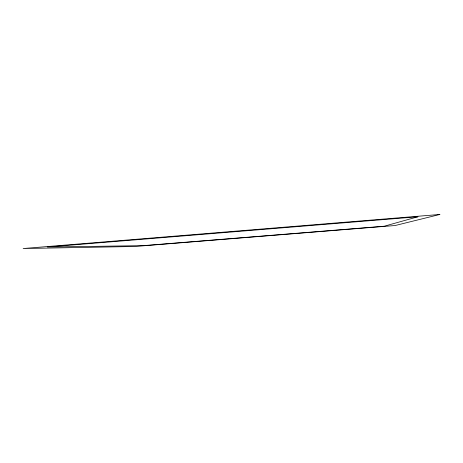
<?xml version="1.0" encoding="UTF-8"?>
<svg xmlns="http://www.w3.org/2000/svg" width="463" height="463" viewBox="0 0 463 463"><rect width="100%" height="100%" fill="white"/><g stroke="black" fill="none" stroke-linecap="round" stroke-linejoin="round"><path stroke-width="0.69" d="M417.886 216.777L384.307 226.199L143.096 245.645L47.365 247.034L417.886 216.777M439.85 214.467L395.101 225.533L135.15 246.478L23.15 248.533L439.85 214.467"/></g></svg>
